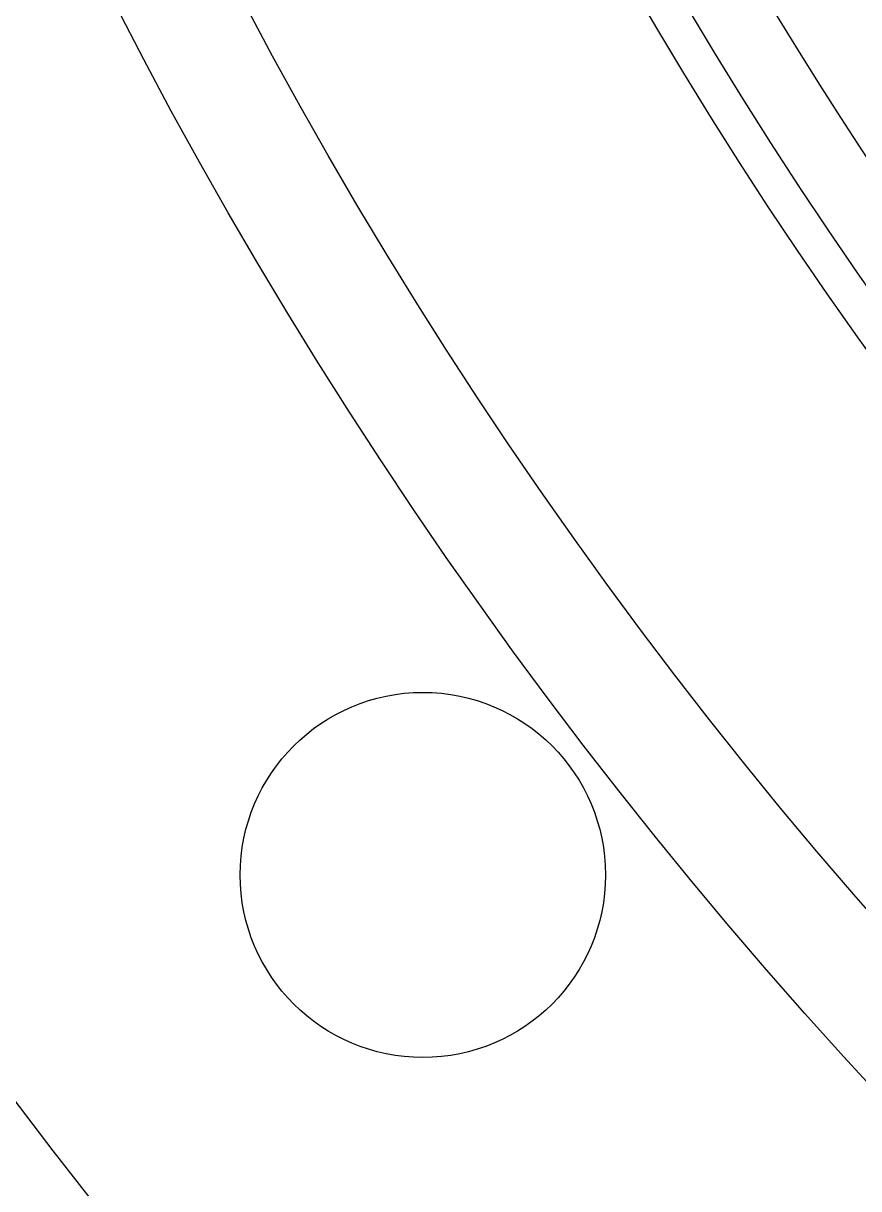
# Model space of a CAD drawing. Extents: x -50 to 48714, y -13211 to 6743.
# Drawn here: x 25909.86 to 25929.07, y -11669.54 to -11642.73 of the extents above; entities that cross this region are included whole.
import ezdxf

# ---------------------------------------------------------------- set-up
doc = ezdxf.new("R2010")
doc.units = 0
doc.header["$LTSCALE"] = 50
doc.layers.get('0').update_dxf_attribs({"linetype": 'CONTINUOUS'})

# ---------------------------------------------------------------- blocks, each defined once
blk = doc.blocks.new('SMAF_UE46_S')
for centre, radius in [((11, -40.5), 126.5), ((11, -40.5), 111.15), ((11, -40.5), 108.5), ((11, -40.5), 100.5), ((11, -40.5), 99.65), ((-80.95, -111.055), 4.2)]:
    blk.add_circle(centre, radius)
for radius, start, end in [(98, 189.8185, 224.09856), (95, 190.1327, 222.23933)]:
    blk.add_arc((11, -40.5), radius, start, end)

msp = doc.modelspace()

# ---------------------------------------------------------------- block references
msp.add_blockref('SMAF_UE46_S', (26000, -11551.265))

doc.saveas('drawing.dxf')
